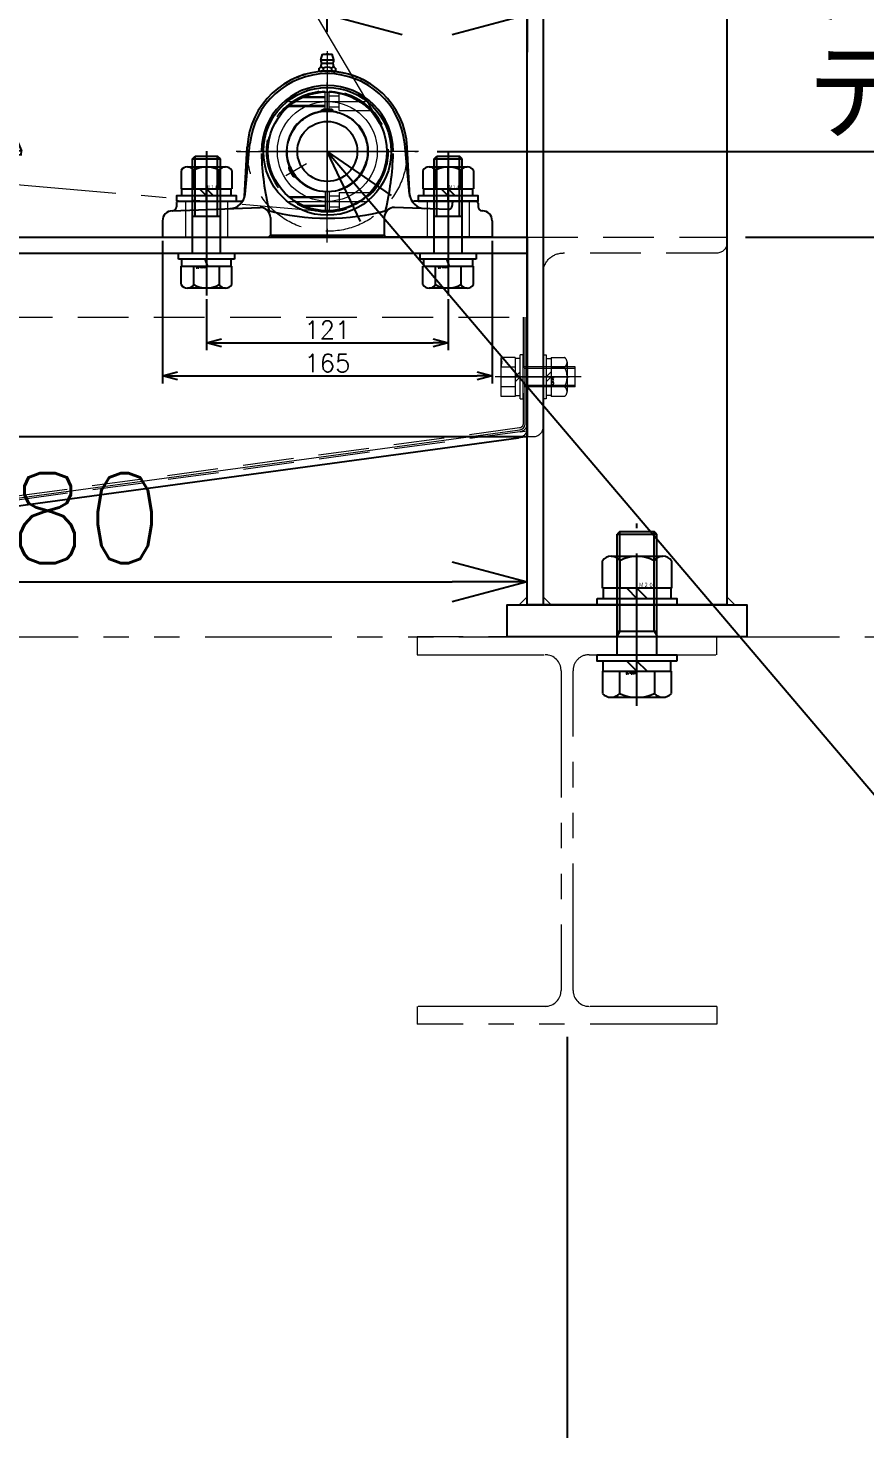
# Model space of a CAD drawing. Header units: millimetres. Extents: x -8731 to 85711, y -14522 to 31379.
# Drawn here: x 73024 to 73443, y 701 to 1402 of the extents above; entities that cross this region are included whole.
import ezdxf
from ezdxf import colors
from ezdxf.entities.mleader import LeaderData, LeaderLine
from ezdxf.enums import TextEntityAlignment as Align
from ezdxf.math import Vec2, Vec3

# ---------------------------------------------------------------- set-up
doc = ezdxf.new("R2010")
doc.units = ezdxf.units.MM
doc.header["$LTSCALE"] = 4
doc.header["$PDMODE"] = 99
doc.header["$PDSIZE"] = 1
for name, pattern in [('CENTER2', [28.575, 19.05, -3.175, 3.175, -3.175]), ('HIDDEN', [9.525, 6.35, -3.175]), ('PHANTOM2', [31.75, 15.875, -3.175, 3.175, -3.175, 3.175, -3.175])]:
    doc.linetypes.add(name, pattern=pattern)
for name, color, linetype, lineweight in [('01_NORMAL', 7, 'Continuous', 25), ('04_HIDDEN', 2, 'HIDDEN', 13), ('05_CENTER', 4, 'CENTER2', 13), ('06_PHANTOM', 2, 'PHANTOM2', 13), ('08_DIM', 3, 'Continuous', 13)]:
    doc.layers.add(name, color=color, linetype=linetype, lineweight=lineweight)
doc.layers.add('10_DRAFT', color=8, linetype='Continuous', lineweight=0, plot=False)
doc.styles.add('KANJI0', font='txt.shx', dxfattribs={"width": 0.9, "height": 30, "bigfont": 'bigfont'})
doc.styles.add('KSS_TXT', font='txt.shx', dxfattribs={"bigfont": 'extfont2.shx'})
doc.styles.add('KSS_TXT_L', font='txt.shx', dxfattribs={"height": 9, "bigfont": 'extfont2.shx'})
doc.styles.get("Standard").update_dxf_attribs({"font": 'txt.shx', "bigfont": 'extfont2.shx'})
doc.dimstyles.new('KSS_DIM', dxfattribs={"dimscale": 3, "dimtxt": 3, "dimasz": 2.5, "dimexe": 1.25, "dimexo": 0.625, "dimtad": 1, "dimdsep": 46, "dimtxsty": 'KSS_TXT', "dimblk": 'OPEN30', "dimcen": 0, "dimazin": 2, "dimtfac": 0.75, "dimtmove": 0, "dimatfit": 3, "dimldrblk": 'OPEN30', "dimfxl": 1, "dimtolj": 1, "dimarcsym": 0})

# ---------------------------------------------------------------- blocks, each defined once
blk = doc.blocks.new('A$C2A205131_1_1_1')
at = {"color": 0}
for p, q in [((0, 18), (0, -37.63)), ((1025, 18), (0, 18)), ((4.33, -42.59), (1024.33, -181.23))]:
    blk.add_line(p, q, dxfattribs=at)
blk.add_arc((5, -37.63), 5, 180, 262.25966, dxfattribs=at)
at = {"layer": '04_HIDDEN'}
for p, q in [((2, 18), (2, -35.48)), ((3.46, -39.44), (1026.27, -178.47)), ((3.73, -37.46), (1026.54, -176.48))]:
    blk.add_line(p, q, dxfattribs=at)
for radius in [4, 2]:
    blk.add_arc((4, -35.48), radius, 180, 262.25966, dxfattribs=at)
at = {"layer": '05_CENTER'}
blk.add_line((-4.66, -12), (6.66, -12), dxfattribs=at)
at = {"layer": '10_DRAFT'}
for p, q in [((0, -38.97), (0, -35.48)), ((0, -37.63), (0, -42)), ((3.46, -39.44), (0, -38.97)), ((0, -42), (4.33, -42.59))]:
    blk.add_line(p, q, dxfattribs=at)
blk.add_lwpolyline([(1029, -272), (1029, -180.45, 0.375177), (1026.4, -177.47), (3.6, -38.45, -0.375177), (1, -35.48), (1, 18)], format="xyb", dxfattribs=at)
blk = doc.blocks.new('A$C7E374867_2_1')
at = {"color": 0}
for p, q in [((-9.81, 11), (9.81, 11)), ((-9.81, 4), (-9.81, 11)), ((-4.91, 4), (-4.91, 11)), ((4.91, 4), (4.91, 11)), ((9.81, 4), (9.81, 11)), ((-11, 1.5), (11, 1.5)), ((-11, 1.5), (-11, 0)), ((-11, 0), (11, 0)), ((9.81, 4), (-9.81, 4)), ((-9.25, 4), (-9.25, 1.5)), ((0, 1.5), (-2.5, 4)), ((0, 4), (2.5, 1.5)), ((9.25, 1.5), (9.25, 4)), ((11, 0), (11, 1.5))]:
    blk.add_line(p, q, dxfattribs=at)
at = {"color": 0, "linetype": 'CENTER2'}
blk.add_line((0, -29), (0, 14), dxfattribs=at)
at = {"color": 0, "linetype": 'HIDDEN'}
for p, q in [((-5, -26), (-5, 0)), ((-4.19, -26), (-4.19, 0)), ((4.19, -26), (4.19, 0)), ((5, -26), (5, 0)), ((-5, -26), (5, -26))]:
    blk.add_line(p, q, dxfattribs=at)
at = {"layer": '10_DRAFT', "style": 'KSS_TXT_L'}
blk.add_text('BT-M10x30L,SW,PW', height=0.3, dxfattribs=at).set_placement((5.05, 10.66))
blk = doc.blocks.new('M10Nza_1_1_1')
at = {"color": 0}
for p, q in [((-9.8, 4), (-9.8, 10.69)), ((-7.35, 12), (7.35, 12)), ((-4.9, 4), (-4.9, 10.69)), ((4.9, 10.69), (4.9, 4)), ((9.8, 10.69), (9.8, 4)), ((-9.8, 4), (9.8, 4)), ((-9.2, 1.5), (-9.2, 4)), ((0, 1.5), (-2.5, 4)), ((0, 4), (2.5, 1.5)), ((9.2, 4), (9.2, 1.5))]:
    blk.add_line(p, q, dxfattribs=at)
at = {"color": 0, "linetype": 'CENTER2'}
blk.add_line((0, 12), (0, 0), dxfattribs=at)
at = {"color": 0}
blk.add_lwpolyline([(-11, 1.5), (11, 1.5), (11, 0), (-11, 0)], close=True, dxfattribs=at)
for centre, radius, start, end in [((-7.35, 9.06), 2.94, 33.626, 146.374), ((0, 2.2), 9.8, 60, 120), ((7.35, 9.06), 2.94, 33.626, 146.374)]:
    blk.add_arc(centre, radius, start, end, dxfattribs=at)
at = {"layer": '10_DRAFT', "style": 'KSS_TXT'}
blk.add_text('M10', height=1.25, dxfattribs=at).set_placement((0.26, 4.12))
blk = doc.blocks.new('A$C08C40B1A_1')
at = {"layer": '04_HIDDEN', "xscale": -1}
blk.add_blockref('A$C2A205131_1_1_1', (1000, 12), dxfattribs=at)
at = {"layer": '04_HIDDEN'}
for name, p, rotation in [('A$C7E374867_2_1', (998, 0), 89.99999999999999), ('M10Nza_1_1_1', (1008, 0), 270)]:
    blk.add_blockref(name, p, dxfattribs=dict(at, rotation=rotation))
blk = doc.blocks.new('AM_BALLOON1')
at = {"transparency": 16777216}
blk.add_circle((0, 0), 5, dxfattribs=at)
blk.add_attdef('B_NUMBER', text='', height=3, dxfattribs=at).set_placement((0, 0), align=Align.MIDDLE_CENTER)
blk = doc.blocks.new('_OPEN')
at = {"color": 0, "linetype": 'ByBlock'}
for p, q in [((-1, 0.167), (0, 0)), ((0, 0), (-1, -0.167)), ((0, 0), (-1, 0))]:
    blk.add_line(p, q, dxfattribs=at)
blk = doc.blocks.new('KK07194150698_1_1_1')
for p, q in [((-75, 194), (75, 194)), ((-75, 185), (-75, 194)), ((75, 185), (75, 194)), ((-75, 185), (-11, 185)), ((11, 185), (75, 185)), ((-3, 177), (-3, 17)), ((3, 17), (3, 177)), ((-11, 9), (-75, 9)), ((-75, 9), (-75, 0)), ((75, 9), (11, 9)), ((75, 0), (75, 9)), ((-75, 0), (75, 0))]:
    blk.add_line(p, q)
for centre, start, end in [((-11, 177), 0, 90), ((11, 177), 90, 180), ((-11, 17), 270, 0), ((11, 17), 180, 270)]:
    blk.add_arc(centre, 8, start, end)
at = {"flags": 3}
blk.add_attdef('PARAM', (0, 0), '', height=1, dxfattribs=at)
blk = doc.blocks.new('_Open30')
at = {"color": 0, "linetype": 'ByBlock', "lineweight": -2}
for p, q in [((-1, 0.268), (0, 0)), ((0, 0), (-1, -0.268)), ((0, 0), (-1, 0))]:
    blk.add_line(p, q, dxfattribs=at)
blk = doc.blocks.new('*D4600')
at = {"layer": '10_DRAFT', "color": 0, "lineweight": -2, "transparency": 16777216}
for p, q in [((70753.94, 897.44), (70753.94, 108.61)), ((73293.94, 897.44), (73293.94, 108.61)), ((70778.94, 121.11), (73268.94, 121.11))]:
    blk.add_line(p, q, dxfattribs=at)
at = {"layer": 'Defpoints', "color": 0, "transparency": 16777216}
for p in [(70753.94, 903.69), (73293.94, 903.69), (73293.94, 121.11)]:
    blk.add_point(p, dxfattribs=at)
at = {"layer": '10_DRAFT', "color": 0, "lineweight": -2, "transparency": 16777216, "xscale": 25, "yscale": 25, "zscale": 25, "rotation": 180}
blk.add_blockref('_Open30', (70753.94, 121.11), dxfattribs=at)
at = {"layer": '10_DRAFT', "color": 0, "lineweight": -2, "transparency": 16777216, "xscale": 25, "yscale": 25, "zscale": 25}
blk.add_blockref('_Open30', (73293.94, 121.11), dxfattribs=at)
at = {"layer": '10_DRAFT', "color": 0, "transparency": 16777216, "insert": (72023.94, 142.36), "char_height": 30, "attachment_point": 5, "style": 'KSS_TXT'}
blk.add_mtext('\\A1;2540', dxfattribs=at)
blk = doc.blocks.new('M20Nza_1_1_1')
at = {"color": 0}
for p, q in [((-17.3, 8.3), (-17.3, 21.98)), ((-12.97, 24.3), (12.97, 24.3)), ((-8.65, 21.98), (-8.65, 8.3)), ((8.65, 8.3), (8.65, 21.98)), ((17.3, 21.98), (17.3, 8.3)), ((17.3, 8.3), (-17.3, 8.3)), ((-16.9, 8.3), (-16.9, 3.2)), ((-5.1, 8.3), (0, 3.2)), ((0, 8.3), (5.1, 3.2)), ((16.9, 8.3), (16.9, 3.2))]:
    blk.add_line(p, q, dxfattribs=at)
at = {"color": 0, "linetype": 'CENTER2'}
blk.add_line((0, 0), (0, 24.3), dxfattribs=at)
at = {"color": 0}
blk.add_lwpolyline([(-20, 3.2), (20, 3.2), (20, 0), (-20, 0)], close=True, dxfattribs=at)
for centre, radius, start, end in [((-12.97, 19.11), 5.19, 33.626, 146.374), ((0, 7), 17.3, 60, 120), ((12.97, 19.11), 5.19, 33.626, 146.374)]:
    blk.add_arc(centre, radius, start, end, dxfattribs=at)
at = {"layer": '10_DRAFT', "style": 'KANJI0', "width": 0.82}
blk.add_text('Ｍ２０', height=2.143, dxfattribs=at).set_placement((0.89, 8.62))
blk = doc.blocks.new('A$C233716BE_1_1_1')
at = {"color": 0, "linetype": 'CENTER2'}
blk.add_line((0, -25.57), (0, 65.7), dxfattribs=at)
at = {"color": 0}
for p, q in [((-8.65, 61.7), (-10, 60.35)), ((-10, 0), (-10, 60.35)), ((-10, 60.35), (10, 60.35)), ((-8.65, 11.7), (-8.65, 61.7)), ((-8.65, 61.7), (8.65, 61.7)), ((10, 60.35), (8.65, 61.7)), ((8.65, 11.7), (8.65, 61.7)), ((10, 0), (10, 60.35)), ((-8.65, 11.7), (-10, 9.36)), ((-10, 11.7), (10, 11.7)), ((8.65, 11.7), (10, 9.36)), ((-16.9, -8.3), (-16.9, -3.2)), ((0, -8.3), (-5.1, -3.2)), ((5.1, -8.3), (0, -3.2)), ((16.9, -8.3), (16.9, -3.2)), ((-17.3, -8.3), (-17.3, -19.5)), ((-17.3, -8.3), (17.3, -8.3)), ((-8.7, -8.3), (-8.7, -19.5)), ((8.7, -8.3), (8.7, -19.5)), ((17.3, -19.5), (17.3, -8.3)), ((-13, -21.3), (13, -21.3))]:
    blk.add_line(p, q, dxfattribs=at)
blk.add_lwpolyline([(20, -3.2), (-20, -3.2), (-20, 0), (20, 0)], close=True, dxfattribs=at)
for centre, radius, start, end in [((-13, -15.3), 6, 224.6, 315.4), ((0, 0.6), 21.9, 246.6, 293.4), ((13, -15.3), 6, 224.6, 315.4)]:
    blk.add_arc(centre, radius, start, end, dxfattribs=at)
at = {"layer": '10_DRAFT', "style": 'KSS_TXT'}
blk.add_text('M20x70', height=1, rotation=180, dxfattribs=at).set_placement((-0.41, -8.83))
blk = doc.blocks.new('A$C448B04A9_1_1_1')
at = {"color": 0}
for p, q in [((3, 100), (0, 100)), ((0, 0), (0, 100)), ((8, 18), (8, 95)), ((95, 8), (18, 8)), ((0, 0), (100, 0)), ((100, 3), (100, 0))]:
    blk.add_line(p, q, dxfattribs=at)
for centre, radius, start, end in [((3, 95), 5, 0, 90), ((18, 18), 10, 180, 270), ((95, 3), 5, 0, 90)]:
    blk.add_arc(centre, radius, start, end, dxfattribs=at)
blk = doc.blocks.new('A$C27AD2B2D_1_1_1')
at = {"color": 0}
for p, q in [((2558, 950), (2558, 16)), ((50, 192), (2550, 192))]:
    blk.add_line(p, q, dxfattribs=at)
for points in [[(2550, 950), (2650, 950), (2650, 16), (2550, 16)], [(50, 200), (2550, 200), (2550, 100), (50, 100)], [(2660, 0), (2540, 0), (2540, 16), (2660, 16)]]:
    blk.add_lwpolyline(points, close=True, dxfattribs=at)
at = {"layer": '05_CENTER'}
for p, q in [((2389.5, 210.96), (2389.5, 181.35)), ((2510.5, 210.96), (2510.5, 181.35)), ((2536.64, 130), (2571.04, 130)), ((2605, -16.06), (2605, 31.59))]:
    blk.add_line(p, q, dxfattribs=at)
at = {"layer": '08_DIM'}
for points in [[(2550, 16), (2546, 16), (2550, 20), (2550, 20)], [(2558, 16), (2562, 16), (2558, 20), (2558, 20)], [(2650, 16), (2654, 16), (2650, 20), (2650, 20)]]:
    blk.add_lwpolyline(points, close=True, dxfattribs=at)
at = {"layer": '04_HIDDEN', "xscale": -1, "rotation": 180}
blk.add_blockref('A$C448B04A9_1_1_1', (2550, 200), dxfattribs=at)
blk = doc.blocks.new('A$C630344D5_1_1_1')
at = {"color": 0}
blk.add_lwpolyline([(1160, 150.2), (280, 150.2, -0.037623), (275.52, 150.54), (28.38, 187.87, 1.096072), (6.32, -189.89), (309, -179.82, -0.030069), (312.61, -179.91), (1997.39, -326.79, 0.610481), (2025.81, -281.61), (1921.29, -105.09, -0.309422), (1923.51, -71.27), (2106.95, 162.34, 0.68117), (2034, 286.77), (1164.64, 150.56, -0.038872), (1160, 150.2)], format="xyb", dxfattribs=at)
at = {"layer": '10_DRAFT'}
for p, q in [((2000, -302.33), (2000, -291.47)), ((2005.43, -296.9), (1994.57, -296.9))]:
    blk.add_line(p, q, dxfattribs=at)
blk = doc.blocks.new('*D4650')
at = {"layer": '08_DIM', "color": 0, "lineweight": -2, "transparency": 16777216}
for p, q in [((73311.83, 1847.69), (73842.78, 1847.69)), ((73824.03, 1810.19), (73824.03, 1378.09)), ((73228.91, 1340.59), (73842.78, 1340.59))]:
    blk.add_line(p, q, dxfattribs=at)
at = {"layer": 'Defpoints', "color": 0, "transparency": 16777216}
for p in [(73302.46, 1847.69), (73219.53, 1340.59), (73824.03, 1340.59)]:
    blk.add_point(p, dxfattribs=at)
at = {"layer": '08_DIM', "color": 0, "lineweight": -2, "transparency": 16777216, "xscale": 37.5, "yscale": 37.5, "zscale": 37.5}
for p, rotation in [((73824.03, 1847.69), 90), ((73824.03, 1340.59), 270)]:
    blk.add_blockref('_Open30', p, dxfattribs=dict(at, rotation=rotation))
at = {"layer": '08_DIM', "color": 0, "transparency": 16777216, "insert": (73792.15, 1594.14), "char_height": 45, "attachment_point": 5, "rotation": 90, "style": 'KSS_TXT'}
blk.add_mtext('\\A1;507.1', dxfattribs=at)
blk = doc.blocks.new('*D4661')
at = {"layer": '08_DIM', "color": 0, "lineweight": -2, "transparency": 16777216}
for p, q in [((72793.94, 1239.64), (72793.94, 1106.41)), ((73273.94, 1123.07), (73273.94, 1143.91)), ((72831.44, 1125.16), (73236.44, 1125.16))]:
    blk.add_line(p, q, dxfattribs=at)
at = {"layer": 'Defpoints', "color": 0, "transparency": 16777216}
for p in [(72793.94, 1249.01), (73273.94, 1125.16), (73273.94, 1113.69)]:
    blk.add_point(p, dxfattribs=at)
at = {"layer": '08_DIM', "color": 0, "lineweight": -2, "transparency": 16777216, "xscale": 37.5, "yscale": 37.5, "zscale": 37.5, "rotation": 180}
blk.add_blockref('_Open30', (72793.94, 1125.16), dxfattribs=at)
at = {"layer": '08_DIM', "color": 0, "lineweight": -2, "transparency": 16777216, "xscale": 37.5, "yscale": 37.5, "zscale": 37.5}
blk.add_blockref('_Open30', (73273.94, 1125.16), dxfattribs=at)
at = {"layer": '08_DIM', "color": 0, "transparency": 16777216, "insert": (73033.94, 1157.03), "char_height": 45, "attachment_point": 5, "style": 'KSS_TXT'}
blk.add_mtext('\\A1;480', dxfattribs=at)
blk = doc.blocks.new('*D4664')
at = {"layer": '08_DIM', "color": 0, "lineweight": -2, "transparency": 16777216}
for p, q in [((73824.03, 1378.09), (73824.03, 1415.59)), ((73228.91, 1340.59), (73842.78, 1340.59)), ((73824.03, 1340.59), (73824.03, 1297.69)), ((73383.31, 1297.69), (73842.78, 1297.69)), ((73824.03, 1260.19), (73824.03, 1068.94))]:
    blk.add_line(p, q, dxfattribs=at)
at = {"layer": 'Defpoints', "color": 0, "transparency": 16777216}
for p in [(73219.53, 1340.59), (73373.94, 1297.69), (73824.03, 1297.69)]:
    blk.add_point(p, dxfattribs=at)
at = {"layer": '08_DIM', "color": 0, "lineweight": -2, "transparency": 16777216, "xscale": 37.5, "yscale": 37.5, "zscale": 37.5}
for p, rotation in [((73824.03, 1340.59), 270), ((73824.03, 1297.69), 90)]:
    blk.add_blockref('_Open30', p, dxfattribs=dict(at, rotation=rotation))
at = {"layer": '08_DIM', "color": 0, "transparency": 16777216, "insert": (73792.15, 1145.82), "char_height": 45, "attachment_point": 5, "rotation": 90, "style": 'KSS_TXT'}
blk.add_mtext('\\A1;42.9', dxfattribs=at)
blk = doc.blocks.new('*D4674')
at = {"layer": '08_DIM', "color": 0, "lineweight": -2, "transparency": 16777216}
for p, q in [((73173.94, 1400.18), (73173.94, 1427.76)), ((73273.94, 1412.3), (73273.94, 1390.26)), ((73173.94, 1409.01), (73027.69, 1409.01)), ((73236.44, 1409.01), (73211.44, 1409.01))]:
    blk.add_line(p, q, dxfattribs=at)
at = {"layer": 'Defpoints', "color": 0, "transparency": 16777216}
for p in [(73273.94, 1421.68), (73173.94, 1409.01), (73173.94, 1390.8)]:
    blk.add_point(p, dxfattribs=at)
at = {"layer": '08_DIM', "color": 0, "lineweight": -2, "transparency": 16777216, "xscale": 37.5, "yscale": 37.5, "zscale": 37.5, "rotation": 180}
blk.add_blockref('_Open30', (73173.94, 1409.01), dxfattribs=at)
at = {"layer": '08_DIM', "color": 0, "lineweight": -2, "transparency": 16777216, "xscale": 37.5, "yscale": 37.5, "zscale": 37.5}
blk.add_blockref('_Open30', (73273.94, 1409.01), dxfattribs=at)
at = {"layer": '08_DIM', "color": 0, "transparency": 16777216, "insert": (73082.06, 1440.88), "char_height": 45, "attachment_point": 5, "style": 'KSS_TXT'}
blk.add_mtext('\\A1;100', dxfattribs=at)
blk = doc.blocks.new('A$C79C01DD0_1_1_1')
at = {"color": 0}
for p, q in [((-48, 108), (-43, 113)), ((-10, 113), (-46, 113)), ((-10, 113), (-10, 115)), ((-10, 113), (50, 2)), ((-48, 111), (-48, 4)), ((-48, 7), (-43, 2)), ((-46, 2), (50, 2))]:
    blk.add_line(p, q, dxfattribs=at)
blk.add_lwpolyline([(-10, 115), (-46, 115, 0.414214), (-50, 111), (-50, 4, 0.414214), (-46, 0), (50, 0), (50, 2)], format="xyb", dxfattribs=at)
for centre, start, end in [((-46, 111), 90, 180), ((-46, 4), 180, 270)]:
    blk.add_arc(centre, 2, start, end, dxfattribs=at)
at = {"layer": '05_CENTER'}
for p, q in [((-55.8, 90), (-42.11, 90)), ((-55.8, 30), (-42.11, 30)), ((0, -5.61), (0, 7.61))]:
    blk.add_line(p, q, dxfattribs=at)
blk = doc.blocks.new('A$C4B9B0C08_1_1')
blk.add_blockref('A$C79C01DD0_1_1_1', (-50, 15))
blk = doc.blocks.new('MUCAP206Ja_1_1_1')
at = {"color": 0}
for p, q in [((-3.3, 88.8), (-2.4, 91.5)), ((-2.4, 91.5), (2.4, 91.5)), ((3.3, 88.8), (2.4, 91.5)), ((-4.04, 83.37), (-4.04, 84.63)), ((-3.3, 88.8), (3.3, 88.8)), ((-2.8, 87.05), (2.8, 87.05)), ((-2.02, 84.63), (-2.02, 83.37)), ((2.02, 84.63), (2.02, 83.37)), ((4.04, 84.63), (4.04, 83.37)), ((3.03, 83), (-3.03, 83)), ((-3, 63.4), (-2.13, 63.9)), ((3, 63.4), (-3, 63.4)), ((-3, 62.93), (-3, 63.4)), ((-2.45, 63), (-2.45, 63.72)), ((2.13, 63.9), (-2.13, 63.9)), ((3, 63.4), (2.13, 63.9)), ((2.45, 63), (2.45, 63.72)), ((3, 62.93), (3, 63.4)), ((-41.38, 20.25), (-40.04, 45.06)), ((-41.16, 21.47), (-38.73, 46.65)), ((41.16, 21.47), (38.73, 46.65)), ((41.38, 20.25), (40.04, 45.06)), ((-18.84, 35.48), (-19.25, 35.25)), ((-19.25, 35.25), (-16.25, 30.05)), ((-19.25, 35.25), (-19.25, 34.25)), ((-18.63, 34.97), (-19.25, 34.61)), ((-19.25, 34.25), (-17.12, 30.55)), ((-16.25, 30.05), (-17.12, 30.55)), ((-16.18, 30.73), (-16.8, 30.37)), ((-15.84, 30.29), (-16.25, 30.05)), ((-77.69, 13.18), (-33.69, 14.81)), ((-75.5, 17), (-75.5, 15.19)), ((-74.5, 18), (-43.4, 18)), ((60.43, 13.82), (33.69, 14.81)), ((74.5, 18), (43.4, 18)), ((62.5, 17), (62.5, 15.82)), ((75.5, 17), (75.5, 15.19)), ((-82.5, 8.18), (-82.5, 0)), ((-28.5, 9.81), (-28.5, 1)), ((28.5, 9.81), (28.5, 1)), ((77.69, 13.18), (77.43, 13.19)), ((82.5, 8.18), (82.5, 0)), ((-82.5, 0), (-29.5, 0)), ((-29.5, 0), (-28.5, 1)), ((-28.09, 1), (28.09, 1)), ((29.5, 0), (28.5, 1)), ((82.5, 0), (29.5, 0))]:
    blk.add_line(p, q, dxfattribs=at)
for radius in [32, 29.75, 20.25, 15]:
    blk.add_circle((0, 42.9), radius, dxfattribs=at)
for centre, radius, start, end in [((0, 90.01), 1.59, 69.55499, 110.44501), ((-3.03, 83.44), 1.56, 49.73979, 130.26021), ((0, 88.8), 3.3, 180, 208.06161), ((-8.79, 87.42), 6, 336.17154, 353.89834), ((-3.62, 86.87), 0.8, 353.89834, 28.06161), ((0, 79.3), 5.7, 69.22909, 110.77091), ((3.03, 83.44), 1.56, 49.73979, 130.26021), ((3.62, 86.87), 0.8, 151.93839, 186.10166), ((8.79, 87.42), 6, 186.10166, 203.82846), ((0, 88.8), 3.3, 331.93839, 0), ((0, 42.9), 40.1, 3.08459, 176.91541), ((0, 42.9), 38.91, 5.52315, 174.47685), ((-3.03, 84.56), 1.56, 229.73979, 310.26021), ((0, 88.7), 5.7, 249.22909, 290.77091), ((3.03, 84.56), 1.56, 229.73979, 310.26021), ((0, 42.9), 33, 0, 180), ((112.94, 46.65), 146, 181.90096, 193.24508), ((-112.94, 46.65), 146, 346.75492, 358.09904), ((-49.13, 22.24), 8, 272.1211, 354.47685), ((49.13, 22.24), 8, 185.52315, 267.8789), ((-77.5, 15.19), 2, 272.1211, 0), ((-74.5, 17), 1, 90, 180), ((-43.4, 20), 2, 270, 312.59897), ((-33.5, 9.81), 5, 0, 92.1211), ((33.5, 9.81), 5, 87.8789, 180), ((43.4, 20), 2, 227.40103, 270), ((60.5, 15.82), 2, 267.8789, 0), ((63.5, 17), 1, 90, 180), ((74.5, 17), 1, 0, 90), ((77.5, 15.19), 2, 180, 267.8789), ((-77.5, 8.18), 5, 92.1211, 180), ((0, 123.4), 114, 254.71535, 285.28465), ((77.5, 8.18), 5, 0, 87.8789), ((-28.09, 0), 1, 90, 135), ((28.09, 0), 1, 45, 90)]:
    blk.add_arc(centre, radius, start, end, dxfattribs=at)
at = {"layer": '04_HIDDEN', "color": 0}
for p, q in [((-71, 18), (-71, 0)), ((-50, 18), (-50, 0)), ((50, 18), (50, 0)), ((71, 18), (71, 0))]:
    blk.add_line(p, q, dxfattribs=at)
at = {"layer": '05_CENTER', "color": 0}
for p, q in [((0, 93.11), (0, 0)), ((-45.17, 42.9), (45.17, 42.9)), ((-20.78, 30.9), (-10.39, 36.9)), ((-60.5, 23), (-60.5, -5)), ((60.5, 23), (60.5, -5))]:
    blk.add_line(p, q, dxfattribs=at)
at = {"layer": '10_DRAFT'}
blk.add_circle((0, 42.9), 25, dxfattribs=at)
blk = doc.blocks.new('M14Nza_1_1_1')
at = {"color": 0}
for p, q in [((-12.7, 15.4), (-12.7, 6.1)), ((-9.52, 17.1), (9.52, 17.1)), ((-6.35, 6.1), (-6.35, 15.4)), ((6.35, 15.4), (6.35, 6.1)), ((12.7, 15.4), (12.7, 6.1)), ((-12.7, 6.1), (12.7, 6.1)), ((-12.25, 2.6), (-12.25, 6.1)), ((-3.5, 6.1), (0, 2.6)), ((0, 6.1), (3.5, 2.6)), ((12.25, 6.1), (12.25, 2.6))]:
    blk.add_line(p, q, dxfattribs=at)
at = {"color": 0, "linetype": 'CENTER2'}
blk.add_line((0, 0), (0, 17.1), dxfattribs=at)
at = {"color": 0}
blk.add_lwpolyline([(-15, 0), (15, 0), (15, 2.6), (-15, 2.6)], close=True, dxfattribs=at)
for centre, radius, start, end in [((-9.52, 13.29), 3.81, 33.626, 146.374), ((0, 4.4), 12.7, 60, 120), ((9.52, 13.29), 3.81, 33.626, 146.374)]:
    blk.add_arc(centre, radius, start, end, dxfattribs=at)
at = {"layer": '10_DRAFT', "ltscale": 3, "style": 'KANJI0', "width": 0.82}
blk.add_text('Ｍ１４', height=1.5, dxfattribs=at).set_placement((0.39, 6.2))
blk = doc.blocks.new('A$C6FDC4AF3_1_1_1')
at = {"color": 0}
for radius in [40, 30.5, 20.5]:
    blk.add_circle((0, 0), radius, dxfattribs=at)
at = {"layer": '05_CENTER'}
for p, q in [((0, -45.6), (0, 45.6)), ((45.6, 0), (-45.6, 0))]:
    blk.add_line(p, q, dxfattribs=at)
blk = doc.blocks.new('A$C6A332CFA_1_1_1')
at = {"color": 0}
for radius in [30, 20]:
    blk.add_circle((0, 0), radius, dxfattribs=at)
at = {"layer": '01_NORMAL'}
blk.add_circle((0, 0), 15, dxfattribs=at)
at = {"layer": '10_DRAFT'}
for p, q in [((0, -34.46), (0, 34.46)), ((34.46, 0), (-34.46, 0))]:
    blk.add_line(p, q, dxfattribs=at)
blk = doc.blocks.new('SCSPJ40-12a_1_1')
at = {"color": 0}
for p, q in [((-1, 19.97), (-1, 29.98)), ((1, 19.97), (1, 29.98)), ((-1, -19.97), (-1, -29.98)), ((1, -19.97), (1, -29.98))]:
    blk.add_line(p, q, dxfattribs=at)
for radius, start, end in [(30, 91.91021, 268.08979), (30, 271.91021, 88.08979), (20, 92.86598, 267.13403), (20, 272.86599, 87.13401)]:
    blk.add_arc((0, 0), radius, start, end, dxfattribs=at)
at = {"layer": '04_HIDDEN', "color": 0}
for p, q in [((6, 20.5), (6, 29.39)), ((-19.84, 22.5), (-1, 22.5)), ((-19.2, 23.05), (-1, 23.05)), ((-13.18, 26.95), (-1, 26.95)), ((-11.99, 27.5), (-1, 27.5)), ((1, 27.75), (6, 27.75)), ((1, 22.25), (6, 22.25)), ((6, 20.5), (21.9, 20.5)), ((6, -20.5), (6, -29.39)), ((6, -20.5), (21.9, -20.5)), ((-19.84, -22.5), (-1, -22.5)), ((-19.2, -23.05), (-1, -23.05)), ((-13.18, -26.95), (-1, -26.95)), ((-11.99, -27.5), (-1, -27.5)), ((1, -22.25), (6, -22.25)), ((1, -27.75), (6, -27.75))]:
    blk.add_line(p, q, dxfattribs=at)
at = {"layer": '05_CENTER', "color": 0}
for p, q in [((0, 32.3), (0, -32.3)), ((-19.19, 25), (19.19, 25)), ((-32.3, 0), (32.3, 0)), ((-19.19, -25), (19.19, -25))]:
    blk.add_line(p, q, dxfattribs=at)
blk = doc.blocks.new('A$C235153E3_1_1')
for name in ['A$C6FDC4AF3_1_1_1', 'A$C6A332CFA_1_1_1']:
    blk.add_blockref(name, (0, 0))
at = {"color": 4}
blk.add_blockref('SCSPJ40-12a_1_1', (0, 0), dxfattribs=at)
blk = doc.blocks.new('A$C3DE3586F_1_1_1')
at = {"color": 0, "linetype": 'CENTER2'}
blk.add_line((0, -51.09), (0, 21.25), dxfattribs=at)
at = {"color": 0}
for p, q in [((-12.7, 15.8), (-12.7, 6.5)), ((-9.52, 17.5), (9.52, 17.5)), ((-6.35, 6.5), (-6.35, 15.8)), ((6.35, 15.8), (6.35, 6.5)), ((12.7, 15.8), (12.7, 6.5)), ((-14, 0), (-14, 3)), ((-14, 3), (14, 3)), ((14, 0), (-14, 0)), ((12.7, 6.5), (-12.7, 6.5)), ((-12.25, 3), (-12.25, 6.5)), ((-7, 0), (-7, -47.1)), ((-0.64, 6.5), (0.64, 3)), ((7, 0), (7, -47.1)), ((12.25, 6.5), (12.25, 3)), ((14, 3), (14, 0)), ((7, -18.5), (-7, -18.5)), ((-5.6, -18.5), (-5.6, -48.5)), ((5.6, -18.5), (5.6, -48.5)), ((-7, -47.1), (-5.6, -48.5)), ((7, -47.1), (-7, -47.1)), ((5.6, -48.5), (-5.6, -48.5)), ((7, -47.1), (5.6, -48.5))]:
    blk.add_line(p, q, dxfattribs=at)
for centre, radius, start, end in [((-9.52, 13.69), 3.81, 33.626, 146.374), ((0, 4.8), 12.7, 60, 120), ((9.52, 13.69), 3.81, 33.626, 146.374)]:
    blk.add_arc(centre, radius, start, end, dxfattribs=at)
at = {"layer": '10_DRAFT', "ltscale": 3, "style": 'KANJI0', "width": 0.82}
blk.add_text('M14x55', height=1, dxfattribs=at).set_placement((0.53, 6.6))
blk = doc.blocks.new('A$C7A434C01_1_1_1')
at = {"color": 4}
blk.add_blockref('MUCAP206Ja_1_1_1', (0, -72.9), dxfattribs=at)
at = {"rotation": 180}
for p in [(-60.5, -80.9), (60.5, -80.9)]:
    blk.add_blockref('A$C3DE3586F_1_1_1', p, dxfattribs=at)
for p in [(-60.5, -54.9), (60.5, -54.9)]:
    blk.add_blockref('M14Nza_1_1_1', p)
at = {"layer": '04_HIDDEN'}
blk.add_blockref('A$C235153E3_1_1', (0, -30), dxfattribs=at)
blk = doc.blocks.new('*D4718')
at = {"color": 0, "lineweight": -2, "transparency": 16777216}
for p, q in [((73113.44, 1266.57), (73113.44, 1241.1)), ((73234.44, 1266.57), (73234.44, 1241.1)), ((73120.94, 1244.85), (73226.94, 1244.85))]:
    blk.add_line(p, q, dxfattribs=at)
at = {"layer": 'Defpoints', "color": 0, "transparency": 16777216}
for p in [(73113.44, 1268.44), (73234.44, 1268.44), (73234.44, 1244.85)]:
    blk.add_point(p, dxfattribs=at)
at = {"color": 0, "lineweight": -2, "transparency": 16777216, "xscale": 7.5, "yscale": 7.5, "zscale": 7.5, "rotation": 180}
blk.add_blockref('_Open30', (73113.44, 1244.85), dxfattribs=at)
at = {"color": 0, "lineweight": -2, "transparency": 16777216, "xscale": 7.5, "yscale": 7.5, "zscale": 7.5}
blk.add_blockref('_Open30', (73234.44, 1244.85), dxfattribs=at)
at = {"color": 0, "transparency": 16777216, "insert": (73173.94, 1251.22), "char_height": 9, "attachment_point": 5, "style": 'KSS_TXT'}
blk.add_mtext('\\A1;121', dxfattribs=at)
blk = doc.blocks.new('*D4719')
at = {"color": 0, "lineweight": -2, "transparency": 16777216}
for p, q in [((73091.44, 1295.82), (73091.44, 1224.5)), ((73256.44, 1295.82), (73256.44, 1224.5)), ((73098.94, 1228.25), (73248.94, 1228.25))]:
    blk.add_line(p, q, dxfattribs=at)
at = {"layer": 'Defpoints', "color": 0, "transparency": 16777216}
for p in [(73091.44, 1297.69), (73256.44, 1297.69), (73256.44, 1228.25)]:
    blk.add_point(p, dxfattribs=at)
at = {"color": 0, "lineweight": -2, "transparency": 16777216, "xscale": 7.5, "yscale": 7.5, "zscale": 7.5, "rotation": 180}
blk.add_blockref('_Open30', (73091.44, 1228.25), dxfattribs=at)
at = {"color": 0, "lineweight": -2, "transparency": 16777216, "xscale": 7.5, "yscale": 7.5, "zscale": 7.5}
blk.add_blockref('_Open30', (73256.44, 1228.25), dxfattribs=at)
at = {"color": 0, "transparency": 16777216, "insert": (73173.94, 1234.62), "char_height": 9, "attachment_point": 5, "style": 'KSS_TXT'}
blk.add_mtext('\\A1;165', dxfattribs=at)

msp = doc.modelspace()

# ---------------------------------------------------------------- linework, layer by layer
msp.add_line((73269.60934, 1197.10448), (72247.93592, 1058.23625))
at = {"layer": '06_PHANTOM'}
msp.add_line((66254.72409, 1097.69256), (77429.00896, 1097.69256), dxfattribs=at)

# ---------------------------------------------------------------- block references
for name, p in [('A$C27AD2B2D_1_1_1', (70723.93592, 1097.69256)), ('A$C7A434C01_1_1_1', (73173.93592, 1370.59256)), ('A$C08C40B1A_1', (72273.93592, 1227.69256)), ('A$C233716BE_1_1_1', (73328.93592, 1088.69256)), ('M20Nza_1_1_1', (73328.93592, 1113.69256))]:
    msp.add_blockref(name, p)
at = {"rotation": 355.0177535979543}
msp.add_blockref('A$C4B9B0C08_1_1', (73019.44644, 1323.94657), dxfattribs=at)
at = {"layer": '06_PHANTOM', "color": 6}
msp.add_blockref('A$C630344D5_1_1_1', (71173.93592, 1637.49256), dxfattribs=at)
at = {"layer": '06_PHANTOM', "rotation": 180}
msp.add_blockref('KK07194150698_1_1_1', (73293.93592, 1097.69256), dxfattribs=at)

# ---------------------------------------------------------------- dimensions: what is measured, and where the dimension line sits
for base, p1, p2, picture, middle in [((73256.43592, 1228.24546), (73091.43592, 1297.69256), (73256.43592, 1297.69256), '*D4719', (73173.93592, 1234.62046)), ((73234.43592, 1244.84642), (73113.43592, 1268.44444), (73234.43592, 1268.44444), '*D4718', (73173.93592, 1251.22142))]:
    dim = msp.add_linear_dim(base=base, p1=p1, p2=p2, dimstyle='KSS_DIM')
    dim.commit()
    dim.dimension.update_dxf_attribs({"geometry": picture, "text_midpoint": middle})
at = {"layer": '08_DIM'}
for base, p1, p2, picture, middle in [((73824.02975, 1340.59256), (73302.45649, 1847.69256), (73219.53456, 1340.59256), '*D4650', (73792.15475, 1594.14256)), ((73824.02975, 1297.69256), (73219.53456, 1340.59256), (73373.93592, 1297.69256), '*D4664', (73792.15475, 1145.81756))]:
    dim = msp.add_linear_dim(base=base, p1=p1, p2=p2, angle=90, dimstyle='KSS_DIM', override={"dimscale": 15, "dimdec": 1}, dxfattribs=at)
    dim.commit()
    dim.dimension.update_dxf_attribs({"geometry": picture, "text_midpoint": middle})
for base, p1, p2, picture, middle in [((73173.93592, 1409.00966), (73273.93592, 1421.67682), (73173.93592, 1390.8018), '*D4674', (73082.06092, 1440.88466)), ((73273.93592, 1125.15894), (72793.93741, 1249.01194), (73273.93592, 1113.69256), '*D4661', (73033.93667, 1157.03394))]:
    dim = msp.add_linear_dim(base=base, p1=p1, p2=p2, dimstyle='KSS_DIM', override={"dimscale": 15}, dxfattribs=at)
    dim.commit()
    dim.dimension.update_dxf_attribs({"geometry": picture, "text_midpoint": middle})
at = {"layer": '10_DRAFT'}
dim = msp.add_linear_dim(base=(73293.93592, 121.10623), p1=(70753.93592, 903.69256), p2=(73293.93592, 903.69256), dimstyle='KSS_DIM', override={"dimscale": 10}, dxfattribs=at)
dim.commit()
dim.dimension.update_dxf_attribs({"geometry": '*D4600', "text_midpoint": (72023.93592, 142.35623)})

# ---------------------------------------------------------------- leaders
at = {"layer": '08_DIM'}
ml = msp.add_multileader_block('Standard', dxfattribs=at)
ml.set_content('AM_BALLOON1', color=256, scale=15)
ml.set_attribute('B_NUMBER', 'A', width=0)
ml.set_leader_properties(color=256, linetype='ByLayer', lineweight=-1)
ml.set_arrow_properties(name='OPEN')
ml.build(insert=Vec2(0, 0))
ml.multileader.update_dxf_attribs({"leader_type": 0, "has_dogleg": 0, "text_right_attachment_type": 6, "dogleg_length": 0, "arrow_head_size": 30, "scale": 15, "block_connection_type": 1})
ctx = ml.context
ctx.base_point, ctx.scale, ctx.char_height, ctx.arrow_head_size, ctx.landing_gap_size, ctx.plane_origin = Vec3(74152.51725, 3585.67818), 15, 60, 30, 30, Vec3(74152.51725, 3585.67818)
ctx.right_attachment, ctx.attachment_type = 6, 1
notes = []
notes.append((ctx, [(0, (0, 0, 0), (0, 0), (1, 0), 1, [])]))
ctx.block.insert = Vec3(74152.51725, 3585.67818)
ml = msp.add_multileader_block('Standard', dxfattribs=at)
ml.set_content('AM_BALLOON1', color=256, scale=15)
ml.set_attribute('B_NUMBER', 'C', width=0)
ml.set_leader_properties(color=256, linetype='ByLayer', lineweight=-1)
ml.set_arrow_properties(name='OPEN')
ml.build(insert=Vec2(0, 0))
ml.multileader.update_dxf_attribs({"leader_type": 0, "has_dogleg": 0, "text_right_attachment_type": 6, "dogleg_length": 0, "arrow_head_size": 30, "scale": 15, "block_connection_type": 1})
ctx = ml.context
ctx.base_point, ctx.scale, ctx.char_height, ctx.arrow_head_size, ctx.landing_gap_size, ctx.plane_origin = Vec3(75922.97109, 3336.04157), 15, 60, 30, 30, Vec3(75922.97109, 3336.04157)
ctx.right_attachment, ctx.attachment_type = 6, 1
notes.append((ctx, [(0, (0, 0, 0), (0, 0), (1, 0), 1, [])]))
ctx.block.insert = Vec3(75922.97109, 3336.04157)
ml = msp.add_multileader_block('Standard', dxfattribs=at)
ml.set_content('AM_BALLOON1', color=256, scale=15)
ml.set_attribute('B_NUMBER', 'J', width=0)
ml.set_leader_properties(color=256, linetype='ByLayer', lineweight=-1)
ml.set_arrow_properties(name='OPEN')
ml.build(insert=Vec2(0, 0))
ml.multileader.update_dxf_attribs({"leader_type": 0, "has_dogleg": 0, "text_right_attachment_type": 6, "dogleg_length": 0, "arrow_head_size": 30, "scale": 15, "block_connection_type": 1})
ctx = ml.context
ctx.base_point, ctx.scale, ctx.char_height, ctx.arrow_head_size, ctx.landing_gap_size, ctx.plane_origin = Vec3(74177.16998, 3066.07102), 15, 60, 30, 30, Vec3(74177.16998, 3066.07102)
ctx.right_attachment, ctx.attachment_type = 6, 1
notes.append((ctx, [(0, (0, 0, 0), (0, 0), (1, 0), 1, [])]))
ctx.block.insert = Vec3(74177.16998, 3066.07102)
ml = msp.add_multileader_block('Standard', dxfattribs=at)
ml.set_content('AM_BALLOON1', color=256, scale=15)
ml.set_attribute('B_NUMBER', 'G', width=0)
ml.set_leader_properties(color=256, linetype='ByLayer', lineweight=-1)
ml.set_arrow_properties(name='OPEN')
ml.build(insert=Vec2(0, 0))
ml.multileader.update_dxf_attribs({"leader_type": 0, "has_dogleg": 0, "text_right_attachment_type": 6, "dogleg_length": 0, "arrow_head_size": 30, "scale": 15, "block_connection_type": 1})
ctx = ml.context
ctx.base_point, ctx.scale, ctx.char_height, ctx.arrow_head_size, ctx.landing_gap_size, ctx.plane_origin = Vec3(77538.8127, 2880.80037), 15, 60, 30, 30, Vec3(77538.8127, 2880.80037)
ctx.right_attachment, ctx.attachment_type = 6, 1
notes.append((ctx, [(0, (0, 0, 0), (0, 0), (1, 0), 1, [])]))
ctx.block.insert = Vec3(77538.8127, 2880.80037)
ml = msp.add_multileader_block('Standard', dxfattribs=at)
ml.set_content('AM_BALLOON1', color=256, scale=15)
ml.set_attribute('B_NUMBER', 'H', width=0)
ml.set_leader_properties(color=256, linetype='ByLayer', lineweight=-1)
ml.set_arrow_properties(name='OPEN')
ml.build(insert=Vec2(0, 0))
ml.multileader.update_dxf_attribs({"leader_type": 0, "has_dogleg": 0, "text_right_attachment_type": 6, "dogleg_length": 0, "arrow_head_size": 30, "scale": 15, "block_connection_type": 1})
ctx = ml.context
ctx.base_point, ctx.scale, ctx.char_height, ctx.arrow_head_size, ctx.landing_gap_size, ctx.plane_origin = Vec3(77409.17981, 2739.35861), 15, 60, 30, 30, Vec3(77409.17981, 2739.35861)
ctx.right_attachment, ctx.attachment_type = 6, 1
notes.append((ctx, [(0, (0, 0, 0), (0, 0), (1, 0), 1, [])]))
ctx.block.insert = Vec3(77409.17981, 2739.35861)
ml = msp.add_multileader_block('Standard', dxfattribs=at)
ml.set_content('AM_BALLOON1', color=256, scale=15)
ml.set_attribute('B_NUMBER', 'I', width=0)
ml.set_leader_properties(color=256, linetype='ByLayer', lineweight=-1)
ml.set_arrow_properties(name='OPEN')
ml.build(insert=Vec2(0, 0))
ml.multileader.update_dxf_attribs({"leader_type": 0, "has_dogleg": 0, "text_right_attachment_type": 6, "dogleg_length": 0, "arrow_head_size": 30, "scale": 15, "block_connection_type": 1})
ctx = ml.context
ctx.base_point, ctx.scale, ctx.char_height, ctx.arrow_head_size, ctx.landing_gap_size, ctx.plane_origin = Vec3(77551.89496, 2589.59678), 15, 60, 30, 30, Vec3(77551.89496, 2589.59678)
ctx.right_attachment, ctx.attachment_type = 6, 1
notes.append((ctx, [(0, (0, 0, 0), (0, 0), (1, 0), 1, [])]))
ctx.block.insert = Vec3(77551.89496, 2589.59678)
ml = msp.add_multileader_block('Standard', dxfattribs=at)
ml.set_content('AM_BALLOON1', color=256, scale=6.25)
ml.set_attribute('B_NUMBER', '120', width=0)
ml.set_leader_properties(color=256, linetype='ByLayer', lineweight=-1)
ml.set_arrow_properties(name='OPEN')
ml.build(insert=Vec2(0, 0))
ml.multileader.update_dxf_attribs({"leader_type": 0, "has_dogleg": 0, "text_right_attachment_type": 6, "dogleg_length": 0, "arrow_head_size": 12.5, "scale": 2.5, "block_connection_type": 1})
ctx = ml.context
ctx.base_point, ctx.scale, ctx.char_height, ctx.arrow_head_size, ctx.landing_gap_size, ctx.plane_origin = Vec3(82283.06772, 2548.57113), 2.5, 25, 12.5, 12.5, Vec3(82283.06772, 2548.57113)
ctx.right_attachment, ctx.attachment_type = 6, 1
notes.append((ctx, [(0, (0, 0, 0), (0, 0), (1, 0), 1, [])]))
ctx.block.insert = Vec3(82283.06772, 2548.57113)
ml = msp.add_multileader_mtext('Standard', dxfattribs=at)
ml.set_content('φ60\\Pテンション軸', color=256)
ml.set_leader_properties()
ml.set_arrow_properties(name='OPEN30')
ml.build(insert=Vec2(0, 0))
ml.multileader.update_dxf_attribs({"text_left_attachment_type": 6, "text_right_attachment_type": 6, "dogleg_length": 0.36, "arrow_head_size": 37.5, "scale": 15})
ctx = ml.context
ctx.base_point, ctx.scale, ctx.char_height, ctx.arrow_head_size, ctx.landing_gap_size, ctx.plane_origin = Vec3(73384.12298, 1412.55605), 15, 45, 37.5, 30, Vec3(71453.93593, 1817.69202)
ctx.left_attachment, ctx.right_attachment = 6, 6
notes.append((ctx, [(0, (1, 1, 0), (73378.72298, 1412.55605), (1, 0), 5.4, [(0, [(73121.03592, 1547.69256)], 0, [])])]))
ctx.mtext.insert, ctx.mtext.flow_direction = Vec3(73414.12298, 1466.55605), 5
ml = msp.add_multileader_mtext('Standard', dxfattribs=at)
ml.set_content('φ60\\Pスナップ軸③', color=256)
ml.set_leader_properties()
ml.set_arrow_properties(name='OPEN30')
ml.build(insert=Vec2(0, 0))
ml.multileader.update_dxf_attribs({"text_left_attachment_type": 6, "text_right_attachment_type": 6, "dogleg_length": 0.36, "arrow_head_size": 37.5, "scale": 15})
ctx = ml.context
ctx.base_point, ctx.scale, ctx.char_height, ctx.arrow_head_size, ctx.landing_gap_size, ctx.plane_origin = Vec3(73475.33262, 992.42343), 15, 45, 37.5, 30, Vec3(71453.93593, 1817.69202)
ctx.left_attachment, ctx.right_attachment = 6, 6
notes.append((ctx, [(0, (1, 1, 0), (73469.93262, 992.42343), (1, 0), 5.4, [(0, [(73173.93592, 1340.59256)], 0, [])])]))
ctx.mtext.insert, ctx.mtext.flow_direction = Vec3(73505.33262, 1046.42343), 5
for ctx, leaders in notes:
    for number, flags, end, landing, length, lines in leaders:
        leader = LeaderData()
        leader.index, (leader.has_last_leader_line, leader.has_dogleg_vector, leader.attachment_direction) = number, flags
        leader.last_leader_point, leader.dogleg_vector, leader.dogleg_length = Vec3(end), Vec3(landing), length
        for number, points, colour, breaks in lines:
            line = LeaderLine()
            line.index, line.vertices, line.color, line.breaks = number, Vec3.list(points), colors.encode_raw_color(colour), breaks
            leader.lines.append(line)
        ctx.leaders.append(leader)

doc.saveas('drawing.dxf')
